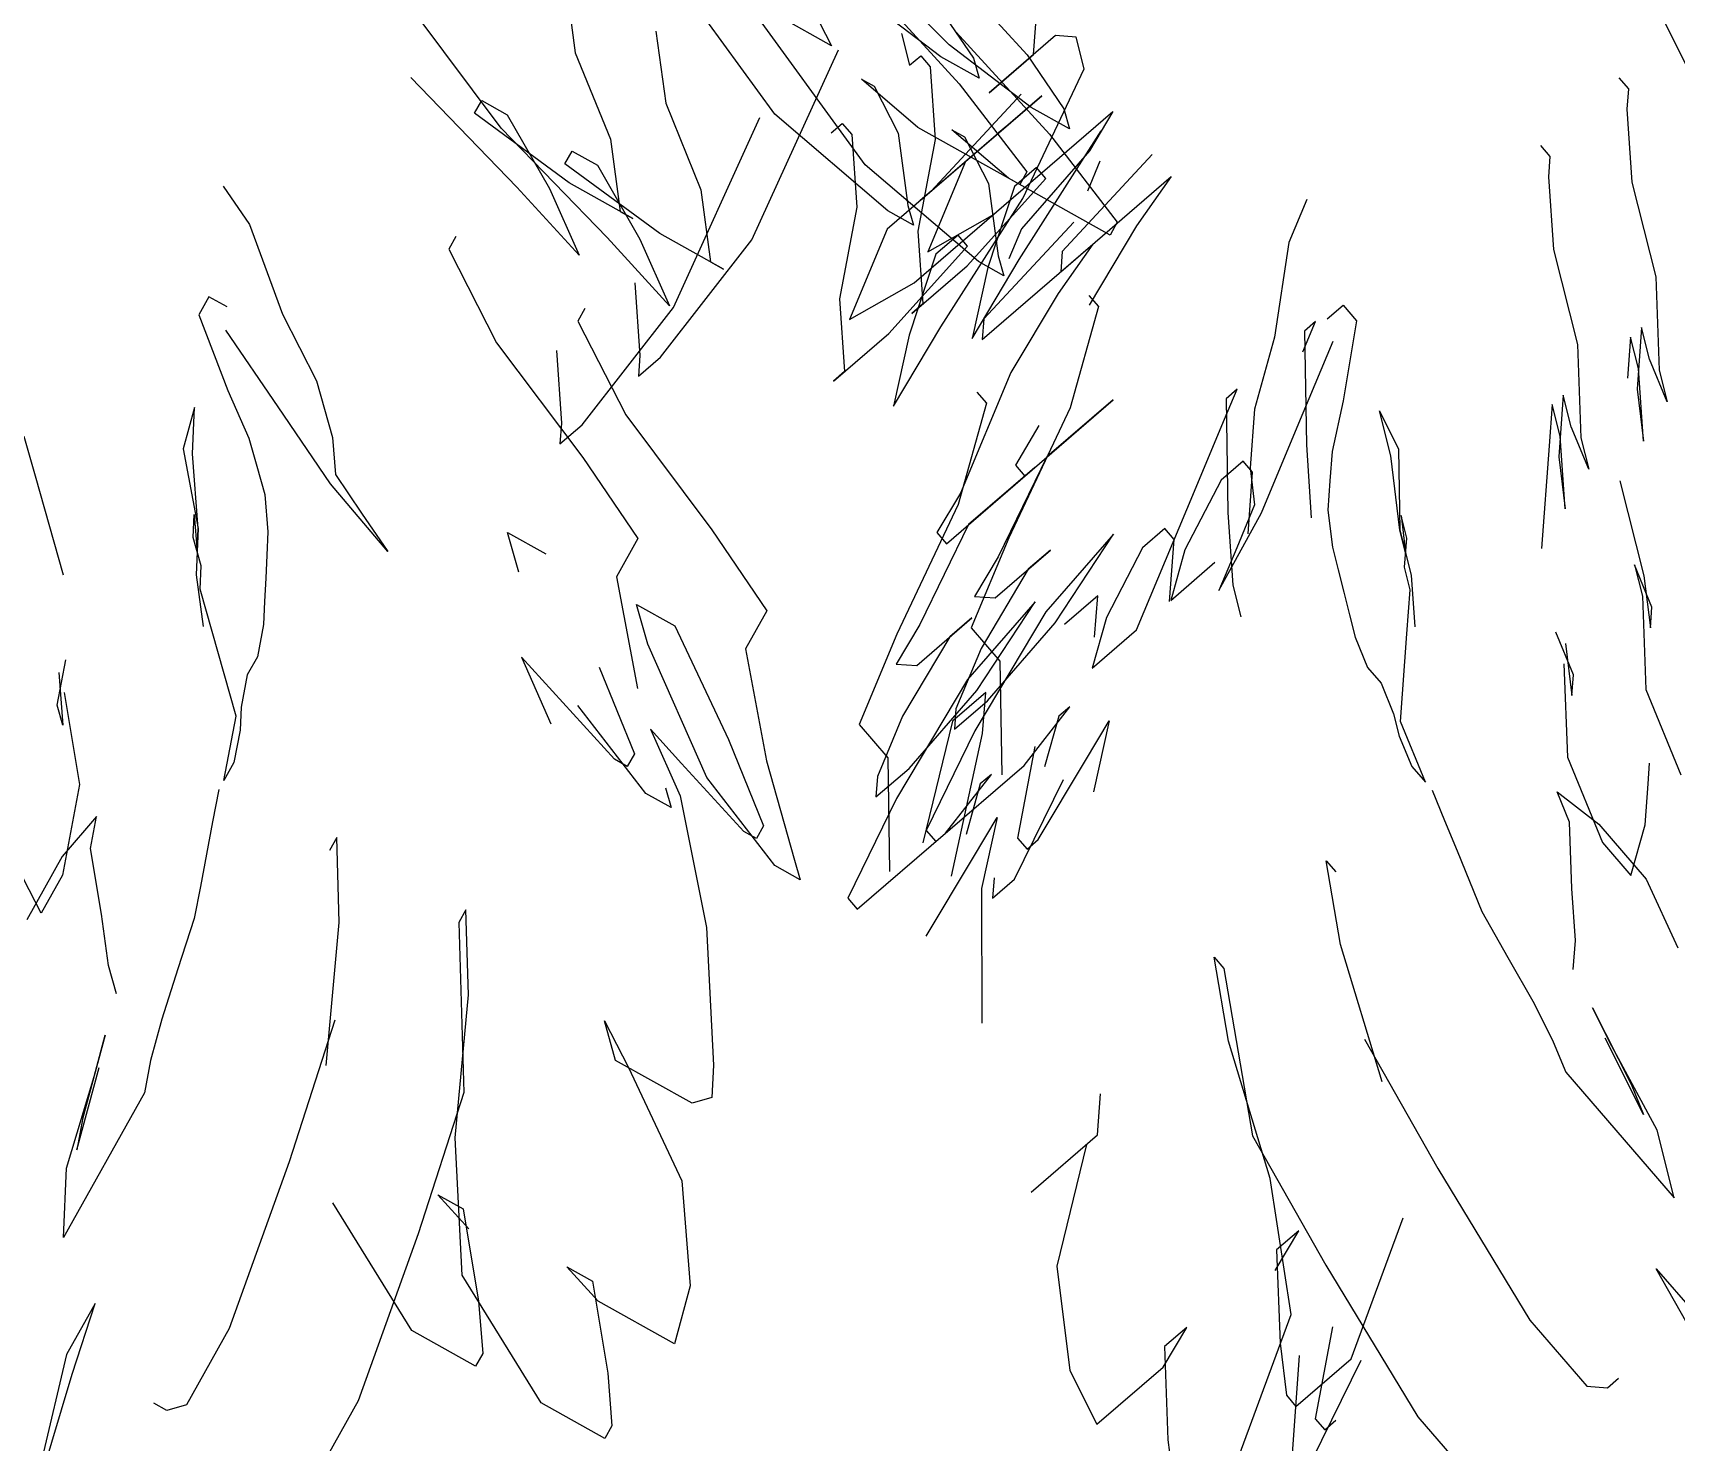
# Model space of a CAD drawing. Header units: millimetres. Extents: x 7703 to 16070, y -6855 to 95.
# Drawn here: x 14868.84 to 14881.5, y -4873.18 to -4862.32 of the extents above; entities that cross this region are included whole.
import ezdxf

# ---------------------------------------------------------------- set-up
doc = ezdxf.new("R2010")
doc.units = ezdxf.units.MM
doc.layers.add('AĞAÇLAR', color=7, linetype='Continuous')
doc.layers.add('kapı', color=6, linetype='Continuous', lineweight=9)

# ---------------------------------------------------------------- blocks, each defined once
blk = doc.blocks.new('A$C06865A3D')
at = {"color": 87}
for p, q in [((2.923930706339888, 1.528426012489944), (2.901033242640551, 1.535983916837722)), ((2.901700584217905, 1.465495622716844), (2.907532546552829, 1.465065697673708)), ((2.907532546552829, 1.465065697673708), (2.912934124178718, 1.45879758009687)), ((2.912934124178718, 1.45879758009687), (2.934970823524054, 1.439563280437141)), ((2.934970823524054, 1.439563280437141), (2.968671448295935, 1.419469140935689)), ((2.968671448295935, 1.419469140935689), (2.996109719504602, 1.393966724164783)), ((2.990277757227886, 1.394396649673581), (2.979044217325281, 1.401094692293554)), ((2.979044217325281, 1.401094692293554), (2.995248949388042, 1.382290329318493)), ((2.989847372518852, 1.38855845760554), (2.978613832616247, 1.395256500225514)), ((2.978613832616247, 1.395256500225514), (2.989416987111326, 1.38272025482729)), ((3.007343265227973, 1.387268681079149), (2.990277757227886, 1.394396649673581)), ((2.996109719504602, 1.393966724164783), (3.007343265227973, 1.387268681079149)), ((3.011884071922395, 1.369324157945811), (2.989847372518852, 1.38855845760554)), ((2.732136105536483, 1.347395545337349), (2.705128218978643, 1.378736153710633)), ((2.989416987111326, 1.38272025482729), (3.016424879431723, 1.351379645988345)), ((2.995248949388042, 1.382290329318493), (3.011884071922395, 1.369324157945811)), ((2.732996875653043, 1.359071940183639), (2.730414565303362, 1.324042755644768)), ((2.739259223395492, 1.364480217453092), (2.732996875653043, 1.359071940183639)), ((2.750492768303956, 1.357782163191586), (2.739259223395492, 1.364480217453092)), ((2.76994715235196, 1.303518690634518), (2.750492768303956, 1.357782163191586)), ((2.763031550217419, 1.248772777616977), (2.770778480451554, 1.353860320057719)), ((2.770778480451554, 1.353860320057719), (2.775319287960883, 1.335915807634592)), ((2.693416690162848, 1.347198687959462), (2.730397575651295, 1.345492253545671)), ((2.730397575651295, 1.345492253545671), (2.756111336464527, 1.340602931566536)), ((2.730414565303362, 1.324042755644768), (2.732136105536483, 1.347395545337349)), ((2.756111336464527, 1.340602931566536), (2.76333465607604, 1.336566821672022)), ((2.703819488757289, 1.331907478626817), (2.759290828893426, 1.329347824212163)), ((2.739897123014088, 1.332657157909125), (2.741855620173737, 1.279683461412787)), ((2.746159470756538, 1.338065435178577), (2.740134079940617, 1.256330671720206)), ((2.741425235522911, 1.273845269344747), (2.746159470756538, 1.338065435178577)), ((2.76333465607604, 1.336566821672022), (2.746433948457706, 1.3317924849689)), ((2.775319287960883, 1.335915807634592), (2.778138554480392, 1.294618495274335)), ((2.705409234215039, 1.326279927510768), (2.662794776086229, 1.326394915580749)), ((2.746433948457706, 1.3317924849689), (2.705409234215039, 1.326279927510768)), ((2.759290828893426, 1.329347824212163), (2.803495042724534, 1.323605288285762)), ((3.061359043291303, 1.324587452691048), (3.044293541111983, 1.331715420819818)), ((3.050125503388699, 1.331285495311021), (3.066760620160493, 1.318319324404001)), ((2.803495042724534, 1.323605288285762), (2.805084788124077, 1.317977737635374)), ((3.055527081014588, 1.325017377734184), (3.08296535804402, 1.299514960963279)), ((3.066760620160493, 1.318319324404001), (3.061359043291303, 1.324587452691048)), ((3.11341633007396, 1.314879920333623), (3.108014747384004, 1.321148048620671)), ((2.805084788124077, 1.317977737635374), (2.760016248212195, 1.305246177129447)), ((3.124219485267531, 1.302343685179948), (3.11341633007396, 1.314879920333623)), ((2.791093640378676, 1.311273241415619), (2.793052137596531, 1.258299544919282)), ((2.798453714407514, 1.252031416632235), (2.802757564990315, 1.310413390863686)), ((2.802757564990315, 1.310413390863686), (2.806867987033911, 1.286630675662308)), ((2.88483543327311, 1.310232625808566), (2.884405048622284, 1.304394434206187)), ((2.889806625433266, 1.29812630591914), (2.88483543327311, 1.310232625808566)), ((2.652253061998635, 1.299110372550785), (2.672333250171504, 1.292629604693502)), ((2.760016248212195, 1.305246177129447), (2.730258670460898, 1.30291650397703)), ((2.730258670460898, 1.30291650397703), (2.735892232856713, 1.304507947526872)), ((2.735892232856713, 1.304507947526872), (2.755972420971374, 1.298027179669588)), ((2.78313919447828, 1.243846940342336), (2.76994715235196, 1.303518690634518)), ((2.884405048622284, 1.304394434206187), (2.917244903219398, 1.272623899392783)), ((3.08296535804402, 1.299514960963279), (3.117096367466729, 1.285259013064205)), ((3.134592254296876, 1.283969237003475), (3.124219485267531, 1.302343685179948)), ((2.672333250171504, 1.292629604693502), (2.649798980215564, 1.286263824440538)), ((2.755972420971374, 1.298027179669588), (2.779232111875899, 1.280291306786239)), ((2.778138554480392, 1.294618495274335), (2.783109747455455, 1.282512185629457)), ((2.90472020272864, 1.261807356029748), (2.889806625433266, 1.29812630591914)), ((2.806867987033911, 1.286630675662308), (2.815949601295869, 1.250741640571504)), ((2.71567312919069, 1.268412963487207), (2.632898282899986, 1.281489490531384)), ((2.741855620173737, 1.279683461412787), (2.741425235522911, 1.273845269344747)), ((2.779232111875899, 1.280291306786239), (2.786455419613048, 1.276255199685692)), ((3.117096367466729, 1.285259013064205), (3.134592254296876, 1.283969237003475)), ((2.696950904093681, 1.267810419667512), (2.697381288744509, 1.273648611735552)), ((2.697381288744509, 1.273648611735552), (2.703213251079432, 1.273218686226755)), ((2.703213251079432, 1.273218686226755), (2.725249945418909, 1.253984397742897)), ((2.775188284635078, 1.27307230932638), (2.71567312919069, 1.268412963487207)), ((2.761963265191297, 1.274757634382694), (2.761102495074737, 1.263081239536404)), ((2.767795227468013, 1.274327708873897), (2.761963265191297, 1.274757634382694)), ((2.770184109278488, 1.2271922044456), (2.767795227468013, 1.274327708873897)), ((2.786455419613048, 1.276255199685692), (2.775188284635078, 1.27307230932638)), ((2.917244903219398, 1.272623899392783), (2.939281596802175, 1.253389600198715)), ((2.761102495074737, 1.263081239536404), (2.776446462026797, 1.232600471004843)), ((2.924604977248237, 1.21338207507506), (2.90472020272864, 1.261807356029748)), ((2.725249945418909, 1.253984397742897), (2.746425874705892, 1.223073703702539)), ((2.740134079940617, 1.256330671720206), (2.75504766224185, 1.220011711120605)), ((2.793052137596531, 1.258299544919282), (2.798453714407514, 1.252031416632235)), ((2.939281596802175, 1.253389600198715), (2.950515142525547, 1.246691557113081)), ((2.618312741629779, 1.246985950041562), (2.641572420601733, 1.229250080417841)), ((2.70172866777284, 1.173539410810917), (2.672331893583759, 1.25201552407816)), ((2.75504766224185, 1.220011711120605), (2.763031550217419, 1.248772777616977)), ((2.815949601295869, 1.250741640571504), (2.835834376572165, 1.202316370327025)), ((2.90385943261208, 1.250130961183458), (2.902998662495518, 1.238454566337168)), ((2.909691400709562, 1.249701035209), (2.90385943261208, 1.250130961183458)), ((2.925896132015623, 1.230896661523729), (2.909691400709562, 1.249701035209)), ((2.792220809496939, 1.207957915496081), (2.78313919447828, 1.243846940342336)), ((2.81185062485747, 1.235614999663084), (2.817682592954951, 1.235185073688626)), ((2.817682592954951, 1.235185073688626), (2.838428131770342, 1.198436188045889)), ((2.902998662495518, 1.238454566337168), (2.912510667229071, 1.208403722848743)), ((2.641572420601733, 1.229250080417841), (2.676099246484227, 1.214697097428143)), ((2.768032184394542, 1.19800122315064), (2.770184109278488, 1.2271922044456)), ((2.776446462026797, 1.232600471004843), (2.792220809496939, 1.207957915496081)), ((2.846207145543303, 1.18394192168489), (2.849650226009543, 1.230647501070052)), ((2.849650226009543, 1.230647501070052), (2.847067915659864, 1.195618316531181)), ((2.746425874705892, 1.223073703702539), (2.768462569045369, 1.203839415218681)), ((2.676099246484227, 1.214697097428143), (2.699358925456181, 1.196961227804422)), ((2.922883437015116, 1.190029285382479), (2.924604977248237, 1.21338207507506)), ((2.912510667229071, 1.208403722848743), (2.922883437015116, 1.190029285382479)), ((2.768462569045369, 1.203839415218681), (2.768032184394542, 1.19800122315064)), ((2.835834376572165, 1.202316370327025), (2.840375183266587, 1.184371847193688)), ((2.704992487793788, 1.198552671354264), (2.67682465550024, 1.190595447551459)), ((2.699358925456181, 1.196961227804422), (2.704992487793788, 1.198552671354264)), ((2.838428131770342, 1.198436188045889), (2.857882521580903, 1.144172714557498)), ((2.847067915659864, 1.195618316531181), (2.86155111331027, 1.153461163863539)), ((2.628576624731067, 1.189118988811969), (2.639843759709037, 1.192301879171282)), ((2.630166370188817, 1.183491438161581), (2.628576624731067, 1.189118988811969)), ((2.67682465550024, 1.190595447551459), (2.630166370188817, 1.183491438161581)), ((2.639843759709037, 1.192301879171282), (2.672780840133782, 1.183376447297632)), ((2.89654288708698, 1.150881611276417), (2.887891657475846, 1.192608838435262)), ((2.887891657475846, 1.192608838435262), (2.890710924752056, 1.151311536785215)), ((2.601998537895269, 1.175534213893115), (2.544937453931197, 1.183721413835883)), ((2.672780840133782, 1.183376447297632), (2.700084336102008, 1.172859571874141)), ((2.840375183266587, 1.184371847193688), (2.846207145543303, 1.18394192168489)), ((2.663103450613562, 1.174566006287932), (2.601998537895269, 1.175534213893115)), ((2.700084336102008, 1.172859571874141), (2.663103450613562, 1.174566006287932)), ((3.282087714876978, 1.17160005448386), (3.253358282323461, 1.179587874095886)), ((3.253358282323461, 1.179587874095886), (3.27668613725109, 1.177868172060698)), ((2.709088742558378, 1.114297596737742), (2.70172866777284, 1.173539410810917)), ((2.872354267805349, 1.140924917999655), (2.874506192689295, 1.170115899760276)), ((2.874506192689295, 1.170115899760276), (2.873645422572735, 1.158439504913985)), ((2.873645422572735, 1.158439504913985), (2.882727037591394, 1.122550480533391)), ((2.676921304955612, 1.148086240980774), (2.67851105198497, 1.142458684276789)), ((2.86155111331027, 1.153461163863539), (2.866091920062899, 1.135516640730202)), ((2.890710924752056, 1.151311536785215), (2.90433335234411, 1.097477988805621)), ((2.899362160125747, 1.109584309160709), (2.89654288708698, 1.150881611276417)), ((2.899567033513449, 1.15283963130787), (2.898275878746062, 1.135325044393539)), ((2.910370188008528, 1.140303385443985), (2.899567033513449, 1.15283963130787)), ((2.67851105198497, 1.142458684276789), (2.718671438575256, 1.129497150890529)), ((2.857882521580903, 1.144172714557498), (2.872796098934487, 1.107853764668107)), ((2.866091920062899, 1.135516640730202), (2.872354267805349, 1.140924917999655)), ((3.067402808286714, 1.122857205569744), (3.039534145849756, 1.14252142002806)), ((3.039534145849756, 1.14252142002806), (3.045366108126472, 1.142091494519263)), ((3.045366108126472, 1.142091494519263), (3.101103432243689, 1.102763055358082)), ((2.898275878746062, 1.135325044393539), (2.924422995187342, 1.092308040708303)), ((2.941918887838255, 1.091018264181911), (2.910370188008528, 1.140303385443985)), ((2.680789695412386, 1.128123619128018), (2.702826394815929, 1.108889319468289)), ((2.718671438575256, 1.129497150890529), (2.775732524110935, 1.121309945825487)), ((2.924411548709031, 1.131217386107891), (2.923981164058204, 1.125379194039851)), ((2.9280915861018, 1.101596479304134), (2.924411548709031, 1.131217386107891)), ((2.775732524110935, 1.121309945825487), (2.814303155057132, 1.113975960295647)), ((2.882727037591394, 1.122550480533391), (2.892669421969912, 1.098337840288877)), ((2.923981164058204, 1.125379194039851), (2.934353933844249, 1.107004756573587)), ((3.11816893442301, 1.09563508676365), (3.067402808286714, 1.122857205569744)), ((2.708227972441818, 1.102621201891452), (2.709088742558378, 1.114297596737742)), ((2.942779657954815, 1.102694659028202), (2.938238850445486, 1.12063917145133)), ((2.938238850445486, 1.12063917145133), (2.954013197100721, 1.095996605698019)), ((2.702826394815929, 1.108889319468289), (2.708227972441818, 1.102621201891452)), ((2.814303155057132, 1.113975960295647), (2.819072392885574, 1.097093301825225)), ((2.872796098934487, 1.107853764668107), (2.890291991585399, 1.106563988141715)), ((2.898071004601661, 1.092069711536169), (2.899362160125747, 1.109584309160709)), ((2.890291991585399, 1.106563988141715), (2.923131839605048, 1.074793443549424)), ((2.924648505693767, 1.054890900384634), (2.9280915861018, 1.101596479304134)), ((2.951861272216774, 1.066805623937398), (2.942779657954815, 1.102694659028202)), ((3.101103432243689, 1.102763055358082), (3.158562291588168, 1.08678741659969)), ((2.819072392885574, 1.097093301825225), (2.856778707995545, 1.071285223122686)), ((2.892669421969912, 1.098337840288877), (2.898071004601661, 1.092069711536169)), ((2.90433335234411, 1.097477988805621), (2.918816543358843, 1.05532082542777)), ((2.954013197100721, 1.095996605698019), (2.992254628567025, 1.057957943063229)), ((3.162672713631764, 1.063004701863974), (3.11816893442301, 1.09563508676365)), ((2.77559360867599, 1.078734193462878), (2.792494305991567, 1.083508527372032)), ((2.792494305991567, 1.083508527372032), (2.839878000377212, 1.066510886419564)), ((3.158562291588168, 1.08678741659969), (3.227685080550145, 1.069951916113495)), ((2.790040234511252, 1.070661981590092), (2.77559360867599, 1.078734193462878)), ((2.844647238205652, 1.049628227949142), (2.790040234511252, 1.070661981590092)), ((2.856778707995545, 1.071285223122686), (2.892895268974825, 1.051104686688631)), ((3.056836610776372, 1.05906696524471), (3.046033450518734, 1.071603211108595)), ((3.177987233619205, 1.071189178153872), (3.199163162906188, 1.040278484113514)), ((3.209966317343059, 1.027742238715291), (3.195483126270118, 1.06989940162748)), ((3.227685080550145, 1.069951916113495), (3.262676860031206, 1.067372363060712)), ((2.839878000377212, 1.066510886419564), (2.874404826201498, 1.051957903895527)), ((3.187959065777249, 1.008311302866786), (3.162672713631764, 1.063004701863974)), ((2.918816543358843, 1.05532082542777), (2.924648505693767, 1.054890900384634)), ((3.054254300426691, 1.024037780705839), (3.056836610776372, 1.05906696524471)), ((2.88885145203676, 1.04388569202274), (2.844647238205652, 1.049628227949142)), ((2.874404826201498, 1.051957903895527), (2.875994571659248, 1.046330353245139)), ((2.892895268974825, 1.051104686688631), (2.900118587014731, 1.047068582382053)), ((3.056406225310638, 1.05322876246646), (3.082553341751918, 1.010211759246885)), ((3.176696078036911, 1.053674580994993), (3.203703970415517, 1.022333971690386)), ((2.814889660512562, 1.047298555262386), (2.842193166725337, 1.036781682632863)), ((2.833380103227682, 1.046445338055491), (2.814889660512562, 1.047298555262386)), ((2.870360999018885, 1.044738906435668), (2.833380103227682, 1.046445338055491)), ((2.875994571659248, 1.046330353245139), (2.870360999018885, 1.044738906435668)), ((2.900118587014731, 1.047068582382053), (2.88885145203676, 1.04388569202274)), ((3.204995125182904, 1.039848558604717), (3.205425510648638, 1.045686761382967)), ((2.842193166725337, 1.036781682632863), (2.887122791144065, 1.006937490776181)), ((3.199163162906188, 1.040278484113514), (3.204995125182904, 1.039848558604717)), ((3.13676255417522, 1.02969521889463), (3.13590178405866, 1.018018824514001)), ((3.141303361684549, 1.011750706937164), (3.13676255417522, 1.02969521889463)), ((3.13590178405866, 1.018018824514001), (3.163340055267326, 0.9925164077430964)), ((3.082553341751918, 1.010211759246885), (3.115823581058066, 0.984279416501522)), ((3.138721051334869, 0.976721522398293), (3.141303361684549, 1.011750706937164)), ((2.887122791144065, 1.006937490776181), (2.928008588438387, 0.9698743019253016)), ((3.163340055267326, 0.9925164077430964), (3.179975177801679, 0.9795502363704144)), ((3.115823581058066, 0.984279416501522), (3.138721051334869, 0.976721522398293)), ((2.928008588438387, 0.9698743019253016), (2.936821643204893, 0.9602106381207705)), ((2.936821643204893, 0.9602106381207705), (2.932777826266828, 0.9529916434548796)), ((2.553931229980662, 0.952717825770378), (2.568377855815924, 0.9446456138975918)), ((2.884529793926049, 0.9515151903033257), (2.904609993973281, 0.9450344196520744)), ((2.898976421332918, 0.9434429733082652), (2.884529793926049, 0.9515151903033257)), ((2.932777826266828, 0.9529916434548796), (2.898976421332918, 0.9434429733082652)), ((2.568377855815924, 0.9446456138975918), (2.604494416795205, 0.9244650774635375)), ((2.813747503503691, 0.943672954570502), (2.815337248903233, 0.9380454034544528)), ((2.838596929505001, 0.9203095282427965), (2.813747503503691, 0.943672954570502)), ((2.904609993973281, 0.9450344196520744), (2.951993688358925, 0.928036779165268)), ((2.815337248903233, 0.9380454034544528), (2.86503611120861, 0.8913185535930097)), ((2.951993688358925, 0.928036779165268), (2.98406643240014, 0.9006372480653226)), ((2.875438909803052, 0.8760273442603647), (2.838596929505001, 0.9203095282427965)), ((2.639746651693712, 0.8858104445971547), (2.629343853041063, 0.9011016539297996)), ((2.98406643240014, 0.9006372480653226), (2.996058978023938, 0.8797184824943542)), ((2.630933598498813, 0.8954741028137505), (2.646969969733618, 0.8817743402905762)), ((2.638156906235963, 0.8914379957132041), (2.668639904877636, 0.8696660157293081)), ((2.86503611120861, 0.8913185535930097), (2.892200691683684, 0.8382259258069097)), ((2.646969969733618, 0.8817743402905762), (2.639746651693712, 0.8858104445971547)), ((2.996058978023938, 0.8797184824943542), (2.962257573090028, 0.8701698118820786)), ((2.916324707039166, 0.8389641554094851), (2.875438909803052, 0.8760273442603647)), ((2.9437671303167, 0.8710230290889739), (2.955034265294672, 0.8742059194482862)), ((2.962257573090028, 0.8701698118820786), (2.9437671303167, 0.8710230290889739)), ((2.955034265294672, 0.8742059194482862), (2.985517262364737, 0.8524339450523257)), ((2.668639904877636, 0.8696660157293081), (2.689445513999089, 0.8390835947357118)), ((2.985517262364737, 0.8524339450523257), (3.001553635171148, 0.8387341764755547)), ((2.689445513999089, 0.8390835947357118), (2.694214750255923, 0.8222009418532252)), ((2.892200691683684, 0.8382259258069097), (2.922544774890411, 0.7738781939260662)), ((2.974975538032595, 0.825149399228394), (2.916324707039166, 0.8389641554094851)), ((3.001553635171148, 0.8387341764755547), (3.003143380570691, 0.8331066258251667)), ((3.003143380570691, 0.8331066258251667), (2.974975538032595, 0.825149399228394)), ((2.694214750255923, 0.8222009418532252), (2.674134551780298, 0.8286817069165408)), ((2.922544774890411, 0.7738781939260662), (2.932083248975686, 0.7401128825731575)), ((2.820276244252454, 0.7267580893822015), (2.826635227538645, 0.7042478802613914)), ((2.833858535275794, 0.7002117726951838), (2.820276244252454, 0.7267580893822015)), ((2.826635227538645, 0.7042478802613914), (2.849030582001431, 0.6680379081517458)), ((2.859433380595874, 0.6527466988191009), (2.833858535275794, 0.7002117726951838))]:
    blk.add_line(p, q, dxfattribs=at)
at = {"color": 84}
for p, q in [((2.904755268828012, 1.506932590156793), (2.910587231104727, 1.506502664647996)), ((2.910587231104727, 1.506502664647996), (2.915988808730617, 1.500234547071158)), ((2.915988808730617, 1.500234547071158), (2.93802550813416, 1.481000247411429)), ((2.93802550813416, 1.481000247411429), (2.971726132847834, 1.460906107909977)), ((2.971726132847834, 1.460906107909977), (2.9991644040565, 1.435403691139072)), ((2.993332441779784, 1.435833616647869), (2.982098901877178, 1.442531659733504)), ((2.982098901877178, 1.442531659733504), (2.99830363393994, 1.423727296292781)), ((2.992902057128958, 1.429995424579828), (2.981668517226353, 1.436693467665463)), ((2.981668517226353, 1.436693467665463), (2.992471748148092, 1.424157216679304)), ((3.010397949779871, 1.428705648053437), (2.993332441779784, 1.435833616647869)), ((2.9991644040565, 1.435403691139072), (3.010397949779871, 1.428705648053437)), ((3.014938756474293, 1.410761124920099), (2.992902057128958, 1.429995424579828)), ((2.99830363393994, 1.423727296292781), (3.014938756474293, 1.410761124920099)), ((3.019479563983622, 1.392816612962633), (3.053180187998805, 1.37272246228531)), ((3.06441372790141, 1.366024419665336), (3.047348225663881, 1.373152387794107)), ((3.047348225663881, 1.373152387794107), (3.058581765566486, 1.366454345174133)), ((3.053180187998805, 1.37272246228531), (3.069815304712392, 1.359756291378289)), ((3.058581765566486, 1.366454345174133), (3.086020042595919, 1.340951927937567)), ((3.069815304712392, 1.359756291378289), (3.06441372790141, 1.366024419665336)), ((2.794148324988782, 1.352710208389908), (2.796106822148431, 1.29973651189357)), ((2.801508398959413, 1.293468384072184), (2.805812249542213, 1.351850357837975)), ((2.805812249542213, 1.351850357837975), (2.809922671585809, 1.328067642636597)), ((2.887890117825008, 1.351669593248516), (2.887459733174182, 1.345831401180475)), ((2.892861310043372, 1.339563272893428), (2.887890117825008, 1.351669593248516)), ((2.887459733174182, 1.345831401180475), (2.920299587829504, 1.314060866832733)), ((2.786193879030179, 1.285283907316625), (2.773001836903858, 1.344955657608807)), ((3.086020042595919, 1.340951927937567), (3.120151052018627, 1.326695980504155)), ((2.69041298184311, 1.334196873474866), (2.716126742656342, 1.329307551961392)), ((2.78119323903229, 1.336055462248623), (2.786164432007353, 1.323949153069406)), ((2.723350062267854, 1.325271442066878), (2.706449354649521, 1.320497105363756)), ((2.716126742656342, 1.329307551961392), (2.723350062267854, 1.325271442066878)), ((2.809922671585809, 1.328067642636597), (2.819004285847768, 1.292178607545793)), ((2.663834894949104, 1.320612099021673), (2.719306235027033, 1.318052444607019)), ((2.706449354649521, 1.320497105363756), (2.665424640348646, 1.314984547905623)), ((2.744910304725635, 1.321120428387075), (2.744479920074809, 1.315282236319035)), ((2.688772042980417, 1.315945430193096), (2.700005588645581, 1.3092473866418)), ((2.700005588645581, 1.3092473866418), (2.700435973354615, 1.31508557870984)), ((2.700435973354615, 1.31508557870984), (2.706267935631331, 1.314655653201043)), ((2.706267935631331, 1.314655653201043), (2.728304629970807, 1.295421364717185)), ((2.719306235027033, 1.318052444607019), (2.763510448858141, 1.312309908680617)), ((2.763510448858141, 1.312309908680617), (2.765100194315891, 1.306682357564568)), ((2.765017949743196, 1.316194601356983), (2.764157179626636, 1.304518206976354)), ((2.770849912019912, 1.315764676313847), (2.765017949743196, 1.316194601356983)), ((2.773238793888595, 1.26862917188555), (2.770849912019912, 1.315764676313847)), ((2.920299587829504, 1.314060866832733), (2.942336281412282, 1.294826567638665)), ((2.765100194315891, 1.306682357564568), (2.72003165440401, 1.293950797524303)), ((2.764157179626636, 1.304518206976354), (2.779501146636903, 1.274037437979131)), ((2.796106822148431, 1.29973651189357), (2.801508398959413, 1.293468384072184)), ((2.704783352324739, 1.214976377785205), (2.675386578135658, 1.29345249151811)), ((2.72003165440401, 1.293950797524303), (2.690274076652713, 1.291621124371886)), ((2.690274076652713, 1.291621124371886), (2.69590763899032, 1.293212567921727)), ((2.69590763899032, 1.293212567921727), (2.715987827163189, 1.286731800064444)), ((2.728304629970807, 1.295421364717185), (2.74948055925779, 1.264510670676827)), ((2.743188764492515, 1.297767639160156), (2.758102346851956, 1.261448678094893)), ((2.816214460588525, 1.29481067508459), (2.822046428686007, 1.294380749110132)), ((2.822046428686007, 1.294380749110132), (2.84279196744319, 1.257631863001734)), ((2.715987827163189, 1.286731800064444), (2.739247518067713, 1.268995927181094)), ((2.758102346851956, 1.261448678094893), (2.766086234769318, 1.290209744591265)), ((2.906914117222186, 1.291567928157746), (2.906053347105626, 1.279891533777117)), ((2.912746085319668, 1.291138002648949), (2.906914117222186, 1.291567928157746)), ((2.928950816567522, 1.272333628963679), (2.912746085319668, 1.291138002648949)), ((2.795275494048837, 1.24939488293603), (2.786193879030179, 1.285283907316625)), ((2.906053347105626, 1.279891533777117), (2.915565351780969, 1.249840690288692)), ((2.779501146636903, 1.274037437979131), (2.795275494048837, 1.24939488293603)), ((2.675688535382505, 1.257117583882063), (2.592913689091801, 1.27019411092624)), ((2.739247518067713, 1.268995927181094), (2.746470825804864, 1.264959820080548)), ((2.771086869004648, 1.239438190124928), (2.773238793888595, 1.26862917188555)), ((2.849261830153409, 1.22537888912484), (2.85270491061965, 1.27208446804434)), ((2.85270491061965, 1.27208446804434), (2.850122600269969, 1.23705528397113)), ((2.735203690826892, 1.261776929721236), (2.675688535382505, 1.257117583882063)), ((2.746470825804864, 1.264959820080548), (2.735203690826892, 1.261776929721236)), ((2.74948055925779, 1.264510670676827), (2.771517253655474, 1.245276382192969)), ((2.84279196744319, 1.257631863001734), (2.86224635731196, 1.203368389979004)), ((2.925938121567014, 1.231466252356767), (2.927659661800134, 1.254819042049348)), ((2.915565351780969, 1.249840690288692), (2.925938121567014, 1.231466252356767)), ((2.771517253655474, 1.245276382192969), (2.771086869004648, 1.239438190124928)), ((2.838889061124064, 1.243753337301313), (2.843429867876694, 1.225808814633637)), ((2.578328147763386, 1.235690570436418), (2.601587826793547, 1.217954700347036)), ((2.850122600269969, 1.23705528397113), (2.864605797920377, 1.194898130837827)), ((2.899597571638878, 1.192318578250706), (2.890946342085953, 1.23404580540955)), ((2.890946342085953, 1.23404580540955), (2.893765609362162, 1.192748503759503)), ((2.843429867876694, 1.225808814633637), (2.849261830153409, 1.22537888912484)), ((2.601587826793547, 1.217954700347036), (2.636114652617834, 1.203401717822998)), ((2.712143427110277, 1.155734564177691), (2.704783352324739, 1.214976377785205)), ((2.875408952357247, 1.182361884973943), (2.877560877241194, 1.211552866734564)), ((2.877560877241194, 1.211552866734564), (2.876700107124634, 1.199876471888273)), ((2.903930869244504, 1.212035306263715), (2.90263971441891, 1.194520719815045)), ((2.914734023681377, 1.199499060865491), (2.903930869244504, 1.212035306263715)), ((2.636114652617834, 1.203401717822998), (2.659374331647995, 1.185665847733616)), ((2.86224635731196, 1.203368389979004), (2.877159934607334, 1.167049440089613)), ((3.071766643959563, 1.18205288099125), (3.043897981522603, 1.201717095449566)), ((3.043897981522603, 1.201717095449566), (3.04972994379932, 1.201287169940769)), ((2.864605797920377, 1.194898130837827), (2.869146604614797, 1.17695360770449)), ((2.876700107124634, 1.199876471888273), (2.885781722143292, 1.163987447507679)), ((2.665007893985603, 1.187257291749119), (2.636840061692055, 1.179300067480653)), ((2.659374331647995, 1.185665847733616), (2.665007893985603, 1.187257291749119)), ((2.893765609362162, 1.192748503759503), (2.907388036896008, 1.13891495577991)), ((2.902416844735853, 1.151021276134997), (2.899597571638878, 1.192318578250706)), ((2.588592030922882, 1.177823609206825), (2.599859165900852, 1.181006499100476)), ((2.599859165900852, 1.181006499100476), (2.632796246325597, 1.172081067692488)), ((2.869146604614797, 1.17695360770449), (2.875408952357247, 1.182361884973943)), ((3.122532770154067, 1.154830762185156), (3.071766643959563, 1.18205288099125)), ((2.590181776380632, 1.172196058090776), (2.588592030922882, 1.177823609206825)), ((2.636840061692055, 1.179300067480653), (2.590181776380632, 1.172196058090776)), ((2.947143493627663, 1.161890334449708), (2.942602686118334, 1.179834846407175)), ((2.942602686118334, 1.179834846407175), (2.958377032773569, 1.155192280653864)), ((2.632796246325597, 1.172081067692488), (2.660099742293824, 1.161564192268997)), ((2.683844380022492, 1.169560586102306), (2.705881079367827, 1.150326286442577)), ((2.877159934607334, 1.167049440089613), (2.894655827258247, 1.165759663563221)), ((2.927466233319136, 1.172654353547841), (2.92703584866831, 1.1668161614798)), ((2.931146270711906, 1.143033446278423), (2.927466233319136, 1.172654353547841)), ((2.623118856805376, 1.163270626682788), (2.562013944028876, 1.164238834287971)), ((2.660099742293824, 1.161564192268997), (2.623118856805376, 1.163270626682788)), ((2.885781722143292, 1.163987447507679), (2.895724106521811, 1.139774807263165)), ((2.894655827258247, 1.165759663563221), (2.927495675336103, 1.13398911897093)), ((2.92703584866831, 1.1668161614798), (2.937408618454355, 1.148441723547875)), ((2.956225107889622, 1.126001299358904), (2.947143493627663, 1.161890334449708)), ((3.105467267916537, 1.161958730779588), (3.162926127319224, 1.145983092021197)), ((2.711282656993716, 1.144058169331401), (2.712143427110277, 1.155734564177691)), ((2.705881079367827, 1.150326286442577), (2.711282656993716, 1.144058169331401)), ((2.901125689153559, 1.133506678510457), (2.902416844735853, 1.151021276134997)), ((2.92878683086019, 1.151503716129809), (2.949962760147172, 1.120593022089451)), ((2.960765914584044, 1.108056776225566), (2.946282723511103, 1.150213939603418)), ((2.927703190245665, 1.096327867358922), (2.931146270711906, 1.143033446278423)), ((3.162926127319224, 1.145983092021197), (3.232048916222993, 1.129147591535001)), ((2.895724106521811, 1.139774807263165), (2.901125689153559, 1.133506678510457)), ((2.907388036896008, 1.13891495577991), (2.921871227968948, 1.09675779286772)), ((3.273303042689803, 1.131976305041462), (3.273733428155537, 1.137814507819712)), ((2.619800448883324, 1.131949981674551), (2.621390195912681, 1.126322425436228)), ((3.232048916222993, 1.129147591535001), (3.267040695762261, 1.126568038482218)), ((3.267040695762261, 1.126568038482218), (3.273303042689803, 1.131976305041462)), ((2.621390195912681, 1.126322425436228), (2.661550582502968, 1.113360892049968)), ((2.955794722423888, 1.120163096580654), (2.956225107889622, 1.126001299358904)), ((3.192322901450097, 1.067506978288292), (3.167036549362819, 1.122200376819819)), ((2.949962760147172, 1.120593022089451), (2.955794722423888, 1.120163096580654)), ((2.661550582502968, 1.113360892049968), (2.718611668038647, 1.105173686519265)), ((2.959905144525691, 1.096380381844937), (2.960765914584044, 1.108056776225566)), ((2.718611668038647, 1.105173686519265), (2.757182298984844, 1.097839701455086)), ((2.954503567656502, 1.102648509666323), (2.959905144525691, 1.096380381844937)), ((2.757182298984844, 1.097839701455086), (2.761951536813285, 1.080957042984664)), ((2.921871227968948, 1.09675779286772), (2.927703190245665, 1.096327867358922)), ((3.141126389848068, 1.088890894316136), (3.140265619731509, 1.077214499469846)), ((3.145667197357397, 1.07094638235867), (3.141126389848068, 1.088890894316136)), ((2.761951536813285, 1.080957042984664), (2.799657851923257, 1.055148964282125)), ((3.140265619731509, 1.077214499469846), (3.167703890940174, 1.051712083164602)), ((2.718472752603702, 1.062597934622317), (2.735373449919279, 1.06737226806581)), ((2.732919378438964, 1.054525722749531), (2.718472752603702, 1.062597934622317)), ((3.190170975809451, 1.038315986283123), (3.192322901450097, 1.067506978288292)), ((2.782757144304923, 1.050374627579003), (2.81728397012921, 1.035821645054966)), ((3.167703890940174, 1.051712083164602), (3.184339013474527, 1.03874591179192)), ((2.81728397012921, 1.035821645054966), (2.81887371558696, 1.030194093938916)), ((3.184339013474527, 1.03874591179192), (3.190170975809451, 1.038315986283123)), ((2.757768804440274, 1.031162296421825), (2.785072310653049, 1.020645423792302)), ((2.776259247155394, 1.03030907921493), (2.757768804440274, 1.031162296421825)), ((2.813240142946597, 1.028602647595107), (2.776259247155394, 1.03030907921493)), ((2.831730595964472, 1.027749433182179), (2.787526382133364, 1.033491969108581)), ((2.81887371558696, 1.030194093938916), (2.813240142946597, 1.028602647595107)), ((2.842997730942443, 1.030932323541492), (2.831730595964472, 1.027749433182179)), ((2.835774412902537, 1.03496842784807), (2.842997730942443, 1.030932323541492)), ((2.756626647431403, 0.9275366957299412), (2.758216392830945, 0.9219091446138918)), ((2.781476073432713, 0.9041732689365743), (2.756626647431403, 0.9275366957299412)), ((2.818318053730763, 0.8598910854198037), (2.781476073432713, 0.9041732689365743)), ((2.807915255136322, 0.8751822947524487), (2.835079835611395, 0.8220896669663488)), ((2.886646274244412, 0.854886770248413), (2.897913409222383, 0.8580696606077253)), ((2.897913409222383, 0.8580696606077253), (2.928396406292449, 0.8362976862117648)), ((2.90513671701774, 0.8540335530415177), (2.886646274244412, 0.854886770248413)), ((2.928396406292449, 0.8362976862117648), (2.94443277909886, 0.8225979176349937)), ((2.835079835611395, 0.8220896669663488), (2.865423918818123, 0.7577419346198441)), ((2.917854681960307, 0.8090131399221718), (2.859203850966878, 0.8228278961032629)), ((2.94443277909886, 0.8225979176349937), (2.946022524498403, 0.8169703669846057)), ((2.946022524498403, 0.8169703669846057), (2.917854681960307, 0.8090131399221718)), ((2.865423918818123, 0.7577419346198441), (2.874962392903398, 0.7239766237325967)), ((2.874962392903398, 0.7239766237325967), (2.870918575965333, 0.7167576290667057)), ((2.870918575965333, 0.7167576290667057), (2.86528500332497, 0.7151661827228964))]:
    blk.add_line(p, q, dxfattribs=at)
at = {"color": 72}
for p, q in [((2.850792544777505, 1.383797259069979), (2.857869015191681, 1.36656041489914)), ((2.857869015191681, 1.36656041489914), (2.880630353814922, 1.335630855057388)), ((2.890464342141058, 1.355799895245581), (2.891077126667368, 1.364112351555377)), ((2.891077126667368, 1.364112351555377), (2.899379138485528, 1.36350033711642)), ((2.899379138485528, 1.36350033711642), (2.918295852781739, 1.337033013813197)), ((2.912612899381201, 1.316557921469211), (2.898459964781069, 1.351031695026904)), ((2.947352947609033, 1.334890958853065), (2.9313616839936, 1.344427403528243)), ((2.9313616839936, 1.344427403528243), (2.947659336728975, 1.339047144632786)), ((2.947659336728975, 1.339047144632786), (2.971033459936734, 1.316430041100829)), ((2.880630353814922, 1.335630855057388), (2.895396051520946, 1.309469539672136)), ((2.918295852781739, 1.337033013813197), (2.929523336642887, 1.31949011888355)), ((2.971033459936734, 1.316430041100829), (2.947352947609033, 1.334890958853065)), ((2.929523336642887, 1.31949011888355), (2.937212588498368, 1.310565688647329)), ((2.975184476526919, 1.316124033182859), (2.967188835551496, 1.320892277639359)), ((2.967188835551496, 1.320892277639359), (2.979029100853948, 1.311661797109991)), ((2.926765815645921, 1.282084191683679), (2.912612899381201, 1.316557921469211)), ((2.979029100853948, 1.311661797109991), (2.971033459936734, 1.316430041100829)), ((2.971033459936734, 1.316430041100829), (2.987024723493959, 1.306893596425652)), ((2.982873728324194, 1.307199602946639), (2.975184476526919, 1.316124033182859)), ((2.895396051520946, 1.309469539672136), (2.910774552030488, 1.291620636358857)), ((2.937212588498368, 1.310565688647329), (2.944901815732009, 1.301641217432916)), ((2.990869347879197, 1.302431360352784), (2.982873728324194, 1.307199602946639)), ((2.987024723493959, 1.306893596425652), (3.002709616324864, 1.293200921732932)), ((2.944901815732009, 1.301641217432916), (2.956742084177677, 1.292410779278725)), ((3.002403224003502, 1.289044693578034), (2.990869347879197, 1.302431360352784)), ((2.956742084177677, 1.292410779278725), (2.964737703674472, 1.287642536219209)), ((2.910774552030488, 1.291620636358857), (2.922614798997528, 1.282390200067311)), ((2.964737703674472, 1.287642536219209), (2.972733347793109, 1.282874334603548)), ((3.025470954948104, 1.26227136189118), (3.002403224003502, 1.289044693578034)), ((3.089880879444535, 1.286774758715182), (3.1109423302114, 1.289400905836373)), ((3.102027515589725, 1.281700507737696), (3.089880879444535, 1.286774758715182)), ((3.1109423302114, 1.289400905836373), (3.139999425038695, 1.287258850876241)), ((3.139999425038695, 1.287258850876241), (3.168443738482892, 1.276804381981492)), ((2.922614798997528, 1.282390200067311), (2.929691269411705, 1.265153355430811)), ((2.936767715262249, 1.247916470281779), (2.926765815645921, 1.282084191683679)), ((2.972733347793109, 1.282874334603548), (2.980728988710325, 1.278106090147048)), ((3.121557035832665, 1.263545639347285), (3.102027515589725, 1.281700507737696)), ((2.980728988710325, 1.278106090147048), (2.988724611350335, 1.27333788992837)), ((2.988724611350335, 1.27333788992837), (3.000871268974151, 1.268263637088239)), ((3.000871268974151, 1.268263637088239), (3.009173280734103, 1.267651622649282)), ((3.009173280734103, 1.267651622649282), (3.021319938299711, 1.262577370274811)), ((2.929691269411705, 1.265153355430811), (2.936767715262249, 1.247916470281779)), ((3.021319938299711, 1.262577370274811), (3.029315560939721, 1.257809169590473)), ((3.049764251743908, 1.252122901380062), (3.025470954948104, 1.26227136189118)), ((3.137241907184944, 1.249852966051548), (3.121557035832665, 1.263545639347285)), ((3.029315560939721, 1.257809169590473), (3.04146221850533, 1.252734917216002)), ((3.04146221850533, 1.252734917216002), (3.049764251743908, 1.252122901380062)), ((3.053915246913675, 1.251816894859075), (3.066061904479283, 1.246742642018944)), ((3.066061904479283, 1.246742642018944), (3.078208543767686, 1.241668433882296)), ((3.144931155839003, 1.240928493440151), (3.137241907184944, 1.249852966051548)), ((3.078208543767686, 1.241668433882296), (3.090355201333295, 1.236594181042164)), ((3.090355201333295, 1.236594181042164), (3.102501837478484, 1.231519930530339)), ((3.177526464452967, 1.230168018024414), (3.161228811717592, 1.235548276919871)), ((3.161228811717592, 1.235548276919871), (3.193824117246549, 1.224787759128957)), ((3.102501837478484, 1.231519930530339), (3.122950509947258, 1.225833705626428)), ((3.205970777897164, 1.219713549129664), (3.173375447862781, 1.230474025942385)), ((3.214272811135741, 1.219101532828062), (3.177526464452967, 1.230168018024414)), ((3.122950509947258, 1.225833705626428), (3.143399200751447, 1.220147436950355)), ((3.143399200751447, 1.220147436950355), (3.159696853486821, 1.214767178054898)), ((3.193824117246549, 1.224787759128957), (3.205970777897164, 1.219713549129664)), ((3.159696853486821, 1.214767178054898), (3.171843492775224, 1.209692969918251)), ((3.238259694306179, 1.204796845093369), (3.214272811135741, 1.219101532828062)), ((3.171843492775224, 1.209692969918251), (3.238259694306179, 1.204796845093369)), ((2.539546790940221, 1.080243053380399), (2.557851982477586, 1.076763800811022)), ((2.557851982477586, 1.076763800811022), (2.592714956554118, 1.060661339666694)), ((2.592714956554118, 1.060661339666694), (2.621304312313441, 1.051436970476061)), ((2.621304312313441, 1.051436970476061), (2.641872611420694, 1.039946683682501)), ((2.574925346649251, 1.046985547523945), (2.566904243198223, 1.044719639699906)), ((2.566904243198223, 1.044719639699906), (2.569167303969152, 1.036708614788949)), ((2.569167303969152, 1.036708614788949), (2.598888193024322, 1.023478722665458)), ((2.617809383140411, 1.033148983027786), (2.581198918109294, 1.040107465349137)), ((2.641872611420694, 1.039946683682501), (2.653288268018513, 1.030196032952517)), ((2.654419801314361, 1.026190510019659), (2.617809383140411, 1.033148983027786)), ((2.653288268018513, 1.030196032952517), (2.671593459497671, 1.026716779917478)), ((2.598888193024322, 1.023478722665458), (2.618324958835728, 1.015993958804756)), ((2.689898686134256, 1.023237559478729), (2.654419801314361, 1.026190510019659)), ((2.671593459497671, 1.026716779917478), (2.689898686134256, 1.023237559478729)), ((2.618324958835728, 1.015993958804756), (2.628609087958466, 1.010248810052871)), ((2.594261730555444, 1.009196258150041), (2.60279840970179, 0.9943071422167122)), ((2.606808920449111, 0.9954400844871996), (2.594261730555444, 1.009196258150041)), ((2.628609087958466, 1.010248810052871), (2.638893252180424, 1.004503692965954)), ((2.638893252180424, 1.004503692965954), (2.650308914540801, 0.9947530212812123)), ((2.60279840970179, 0.9943071422167122), (2.629640280385501, 0.9759387732483445)), ((2.629640280385501, 0.9759387732483445), (2.606808920449111, 0.9954400844871996)), ((2.650308914540801, 0.9947530212812123), (2.656582527095451, 0.9878749507479369)), ((2.656582527095451, 0.9878749507479369), (2.662856104434467, 0.9809968476183712)), ((2.624498195305931, 0.9788113418035208), (2.635913898760918, 0.9690606817603112)), ((2.630771813681349, 0.9719332507811486), (2.624498195305931, 0.9788113418035208)), ((2.629640280385501, 0.9759387732483445), (2.64218747022096, 0.9621825995855032)), ((2.635913898760918, 0.9690606817603112), (2.629640280385501, 0.9759387732483445)), ((2.662856104434467, 0.9809968476183712), (2.669129722809884, 0.9741187561303376)), ((2.641055942745879, 0.9661881015636026), (2.630771813681349, 0.9719332507811486)), ((2.669129722809884, 0.9741187561303376), (2.675403294269926, 0.96724067395553)), ((2.64732955530053, 0.9593100305646656), (2.641055942745879, 0.9661881015636026)), ((2.675403294269926, 0.96724067395553), (2.682808445999398, 0.9563570595346392)), ((2.64218747022096, 0.9621825995855032), (2.658745217660907, 0.9495593588799238)), ((2.662755769386421, 0.9506923127919436), (2.64732955530053, 0.9593100305646656)), ((2.682808445999398, 0.9563570595346392), (2.685071506770326, 0.9483460350893436)), ((2.693608191795647, 0.9334568982012568), (2.662755769386421, 0.9506923127919436)), ((2.685071506770326, 0.9483460350893436), (2.692476658441592, 0.9374624206684528)), ((2.692476658441592, 0.9374624206684528), (2.698750229959841, 0.9305843384936452)), ((2.708418448281008, 0.9116896791383624), (2.693608191795647, 0.9334568982012568)), ((2.698750229959841, 0.9305843384936452), (2.706155381631106, 0.9197007245384156)), ((2.706155381631106, 0.9197007245384156), (2.708418448281008, 0.9116896791383624)), ((2.70954997575609, 0.9076841766946016), (2.716955127427354, 0.8968005627393723)), ((2.716955127427354, 0.8968005627393723), (2.724360232241451, 0.8859169576317071)), ((2.724360232241451, 0.8859169576317071), (2.731765383912716, 0.8750333436764776)), ((2.731765383912716, 0.8750333436764776), (2.739170529763214, 0.8641497502103447)), ((2.682507393998093, 0.865443464834243), (2.684154544083867, 0.8442829297855496)), ((2.689912539848592, 0.8545598713681101), (2.682507393998093, 0.865443464834243)), ((2.739170529763214, 0.8641497502103447), (2.748838701227214, 0.8452550997026264)), ((2.711612331331707, 0.8390640504658222), (2.689912539848592, 0.8545598713681101)), ((2.684154544083867, 0.8442829297855496), (2.692075271450448, 0.8162442916072905)), ((2.748838701227214, 0.8452550997026264), (2.758506919548381, 0.8263604398816823)), ((2.72817007289268, 0.8264408307150006), (2.711612331331707, 0.8390640504658222)), ((2.738454242993611, 0.8206956936046481), (2.72817007289268, 0.8264408307150006)), ((2.758506919548381, 0.8263604398816823), (2.767043598694726, 0.8114713239483535)), ((2.767043598694726, 0.8114713239483535), (2.774448703567031, 0.8005877188406884)), ((2.746990881103556, 0.8058065655641257), (2.764064239454455, 0.7760283332318068)), ((2.755527560308109, 0.7909174496307969), (2.746990881103556, 0.8058065655641257)), ((2.774448703567031, 0.8005877188406884), (2.792553219129331, 0.7364994175732136)), ((2.771469350089319, 0.765144707635045), (2.754396026954054, 0.7949229720979929)), ((2.773732416739221, 0.7571336622349918), (2.755527560308109, 0.7909174496307969)), ((2.764064239454455, 0.7760283332318068), (2.771469350089319, 0.765144707635045)), ((2.792553219129331, 0.7364994175732136), (2.773732416739221, 0.7571336622349918))]:
    blk.add_line(p, q, dxfattribs=at)
blk = doc.blocks.new('21')
at = {"layer": 'AĞAÇLAR', "xscale": 100.0000000000477, "yscale": 100.0000000000477, "zscale": 100.0000000000477, "rotation": 224.9999999999528}
blk.add_blockref('A$C06865A3D', (6127.911485823143, 8049.885779012382), dxfattribs=at)

msp = doc.modelspace()

# ---------------------------------------------------------------- block references
at = {"layer": 'kapı', "color": 7, "xscale": 0.1920239999773912, "yscale": 0.1920239999773912, "zscale": 0.1920239999773912, "rotation": 90}
msp.add_blockref('21', (16366.93099457201, -6020.393542264484, 469.9788667312685), dxfattribs=at)

doc.saveas('drawing.dxf')
